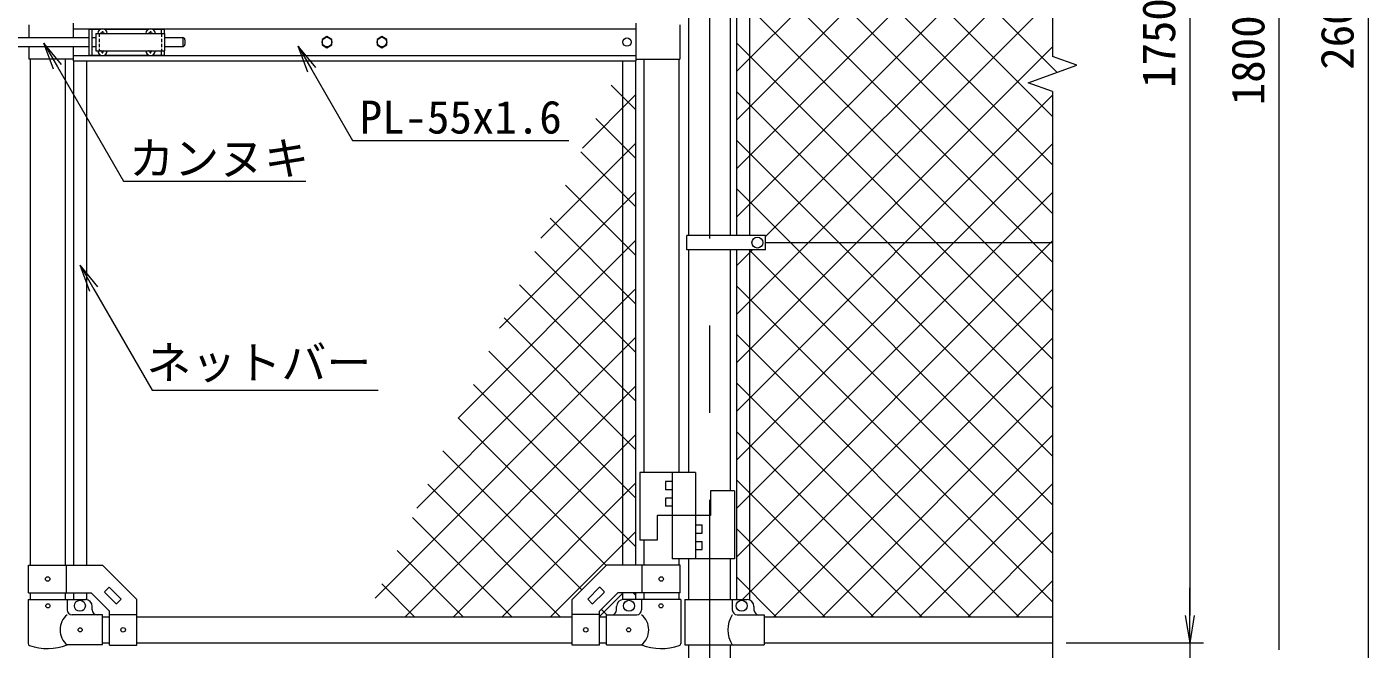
# Model space of a CAD drawing. Units: millimetres, scale not verified. Extents: x -4200 to 4200, y -2970 to 2970.
# Drawn here: x -2539 to -584, y -648 to 259 of the extents above; entities that cross this region are included whole.
import ezdxf
from ezdxf.enums import TextEntityAlignment as Align

# ---------------------------------------------------------------- set-up
doc = ezdxf.new("R2010")
doc.units = ezdxf.units.MM
doc.header["$LTSCALE"] = 20
doc.linetypes.add('USER1', pattern=[50.8, 31.75, -6.35, 6.35, -6.35])
doc.linetypes.add('USER2', pattern=[0.375, 0.25, -0.125])
for name, color, linetype, lineweight in [('0-0_D-STR-TXT', 7, 'Continuous', 9), ('0-4_D-BMK', 2, 'USER1', 13), ('0-5_D-STR1', 1, 'Continuous', 18), ('0-8_D-STR3', 3, 'Continuous', 13), ('0-9_D-STR-DIM', 7, 'Continuous', 9), ('0-A_0', 7, 'Continuous', 9), ('0-B_D-STR2', 7, 'Continuous', 9)]:
    doc.layers.add(name, color=color, linetype=linetype, lineweight=lineweight)
doc.styles.add('ＭＳ ゴシック', font='')
doc.styles.get('ＭＳ ゴシック').set_extended_font_data('MS Gothic')

# ---------------------------------------------------------------- blocks, each defined once
blk = doc.blocks.new('_Open')
at = {"layer": '0-A_0'}
blk.add_line((-20, 3.33), (0, 0), dxfattribs=at)
blk.add_lwpolyline([(-20, -3.33), (0, 0), (-20, 0)], dxfattribs=at)
blk = doc.blocks.new('MLeader2')
at = {"layer": '0-0_D-STR-TXT'}
blk.add_line((-2500.06, 196.9), (-2514.28, 234.88), dxfattribs=at)
for points in [[(-2488.51, 203.57), (-2514.28, 234.88), (-2494.28, 200.24)], [(-2494.28, 200.24), (-2398.25, 33.9), (-2139.46, 33.9), (-2132.26, 33.9)]]:
    blk.add_lwpolyline(points, dxfattribs=at)
blk = doc.blocks.new('MLeader3')
at = {"layer": '0-0_D-STR-TXT'}
blk.add_line((-2129.32, 192.73), (-2143.55, 230.7), dxfattribs=at)
for points in [[(-2117.77, 199.4), (-2143.55, 230.7), (-2123.55, 196.06)], [(-2123.55, 196.06), (-2064.16, 93.2), (-1756.23, 93.2), (-1749.03, 93.2)]]:
    blk.add_lwpolyline(points, dxfattribs=at)
blk = doc.blocks.new('MLeader4')
at = {"layer": '0-0_D-STR-TXT'}
blk.add_line((-2446.99, -126.7), (-2461.22, -88.73), dxfattribs=at)
for points in [[(-2435.45, -120.04), (-2461.22, -88.73), (-2441.22, -123.37)], [(-2441.22, -123.37), (-2356.27, -270.5), (-2034.16, -270.5), (-2026.96, -270.5)]]:
    blk.add_lwpolyline(points, dxfattribs=at)

msp = doc.modelspace()

# ---------------------------------------------------------------- linework, layer by layer
at = {"layer": '0-4_D-BMK'}
msp.add_line((-1544.32, 1601.52), (-1544.32, -1068.63), dxfattribs=at)
at = {"layer": '0-5_D-STR1'}
for p, q in [((-1574.57, 517.87), (-1574.57, -45.13)), ((-1514.07, 517.87), (-1514.07, -45.13)), ((-2534.07, 211.37), (-2534.07, -525.63)), ((-2483.27, 211.37), (-2483.27, -525.63)), ((-1639.87, 211.37), (-1639.87, -390.23)), ((-1589.07, 211.37), (-1589.07, -390.23)), ((-1574.57, -66.13), (-1574.57, -390.23)), ((-1514.07, -66.13), (-1514.07, -417.23)), ((-1639.87, -489.23), (-1639.87, -525.63)), ((-1589.07, -516.23), (-1589.07, -525.63)), ((-1574.57, -516.23), (-1574.57, -575.63)), ((-1514.07, -516.23), (-1514.07, -575.63)), ((-2534.07, -565.63), (-2534.07, -575.63)), ((-2483.27, -565.63), (-2483.27, -575.63)), ((-1639.87, -565.63), (-1639.87, -575.63)), ((-1589.07, -565.63), (-1589.07, -575.63)), ((-2428.67, -600.63), (-2418.67, -600.63)), ((-2378.67, -600.63), (-1744.47, -600.63)), ((-1704.47, -600.63), (-1694.47, -600.63)), ((-1464.32, -600.63), (-1044.32, -600.63)), ((-2428.67, -638.63), (-2418.67, -638.63)), ((-2378.67, -638.63), (-1744.47, -638.63)), ((-1704.47, -638.63), (-1694.47, -638.63)), ((-1574.57, -641.63), (-1574.57, -1038.63)), ((-1514.07, -641.63), (-1514.07, -1038.63)), ((-1464.32, -638.63), (-1044.32, -638.63))]:
    msp.add_line(p, q, dxfattribs=at)
at = {"layer": '0-8_D-STR3'}
for p, q in [((-1504.82, 517.87), (-1504.82, -45.13)), ((-1485.82, 517.87), (-1485.82, -45.13)), ((-2536.17, 261.37), (-2536.17, 242.87)), ((-2471.57, 263.87), (-2471.57, 242.87)), ((-2471.57, 255.87), (-1651.57, 255.87)), ((-2448.67, 255.37), (-2448.67, 217.37)), ((-2448.67, 255.37), (-2431.27, 255.37)), ((-2444.17, 255.37), (-2444.17, 217.37)), ((-2426.07, 255.37), (-2361.27, 255.37)), ((-2356.07, 255.37), (-2338.67, 255.37)), ((-2343.17, 255.37), (-2343.17, 248.87)), ((-2338.67, 255.37), (-2338.67, 248.87)), ((-1651.57, 263.87), (-1651.57, 208.87)), ((-1587.47, 261.37), (-1587.47, 211.37)), ((-2577.02, 242.87), (-2448.67, 242.87)), ((-2444.17, 242.87), (-2438.17, 242.87)), ((-2438.17, 248.87), (-2438.17, 223.87)), ((-2438.17, 248.87), (-2338.17, 248.87)), ((-2430.53, 249.29), (-2431.82, 249.26)), ((-2431.82, 249.26), (-2431.82, 248.87)), ((-2429.07, 252.02), (-2429.09, 250.72)), ((-2429.07, 252.02), (-2428.28, 252.02)), ((-2428.28, 252.02), (-2428.25, 250.72)), ((-2360.53, 249.29), (-2361.82, 249.26)), ((-2361.82, 249.26), (-2361.82, 248.87)), ((-2359.07, 252.02), (-2359.09, 250.72)), ((-2359.07, 252.02), (-2358.28, 252.02)), ((-2358.28, 252.02), (-2358.25, 250.72)), ((-2356.82, 249.29), (-2355.52, 249.26)), ((-2355.52, 249.26), (-2355.52, 248.87)), ((-2338.17, 248.87), (-2338.17, 223.87)), ((-2338.17, 242.87), (-2311.67, 242.87)), ((-2311.67, 242.87), (-2311.67, 229.87)), ((-2308.67, 239.87), (-2308.67, 232.87)), ((-2577.02, 229.87), (-2448.67, 229.87)), ((-2536.17, 229.87), (-2536.17, 211.37)), ((-2471.57, 229.87), (-2471.57, 208.87)), ((-2471.57, 216.87), (-1651.57, 216.87)), ((-2448.67, 217.37), (-2431.27, 217.37)), ((-2444.17, 229.87), (-2438.17, 229.87)), ((-2438.17, 223.87), (-2338.17, 223.87)), ((-2431.82, 223.47), (-2431.82, 223.87)), ((-2430.53, 223.45), (-2431.82, 223.47)), ((-2429.07, 220.72), (-2429.09, 222.01)), ((-2429.07, 220.72), (-2428.28, 220.72)), ((-2428.28, 220.72), (-2428.25, 222.01)), ((-2426.82, 223.45), (-2425.52, 223.47)), ((-2426.07, 217.37), (-2361.27, 217.37)), ((-2425.52, 223.47), (-2425.52, 223.87)), ((-2361.82, 223.47), (-2361.82, 223.87)), ((-2360.53, 223.45), (-2361.82, 223.47)), ((-2359.07, 220.72), (-2359.09, 222.01)), ((-2359.07, 220.72), (-2358.28, 220.72)), ((-2358.28, 220.72), (-2358.25, 222.01)), ((-2356.82, 223.45), (-2355.52, 223.47)), ((-2356.07, 217.37), (-2338.67, 217.37)), ((-2355.52, 223.47), (-2355.52, 223.87)), ((-2343.17, 223.87), (-2343.17, 217.37)), ((-2338.67, 223.87), (-2338.67, 217.37)), ((-2338.17, 229.87), (-2311.67, 229.87)), ((-2471.57, 211.37), (-2536.17, 211.37)), ((-2471.57, 208.87), (-1651.57, 208.87)), ((-2471.17, 208.87), (-2471.17, -525.63)), ((-2452.17, 208.87), (-2452.17, -525.63)), ((-1670.97, 208.87), (-1670.97, -525.63)), ((-1651.97, 208.87), (-1651.97, -525.63)), ((-1651.57, 211.37), (-1587.47, 211.37)), ((-1577.12, -66.13), (-1577.12, -45.13)), ((-1462.33, -45.13), (-1577.12, -45.13)), ((-1462.33, -66.13), (-1462.33, -45.13)), ((-1462.33, -55.63), (-1044.32, -55.63)), ((-1462.33, -66.13), (-1577.12, -66.13)), ((-1504.82, -66.13), (-1504.82, -575.63)), ((-1485.82, -66.13), (-1485.82, -576.27)), ((-1564.57, -390.23), (-1645.57, -390.23)), ((-1645.57, -390.23), (-1645.57, -489.23)), ((-1598.57, -390.23), (-1598.57, -516.23)), ((-1564.57, -390.23), (-1564.57, -516.23)), ((-1608.07, -403.73), (-1608.07, -415.73)), ((-1598.57, -403.73), (-1608.07, -403.73)), ((-1598.57, -415.73), (-1608.07, -415.73)), ((-1608.07, -427.73), (-1608.07, -439.73)), ((-1598.57, -427.73), (-1608.07, -427.73)), ((-1507.57, -417.23), (-1542.57, -417.23)), ((-1542.57, -417.23), (-1542.57, -453.23)), ((-1507.57, -417.23), (-1507.57, -516.23)), ((-1598.57, -439.73), (-1608.07, -439.73)), ((-1542.57, -453.23), (-1620.57, -453.23)), ((-1620.57, -453.23), (-1620.57, -489.23)), ((-1564.57, -466.73), (-1555.07, -466.73)), ((-1555.07, -478.73), (-1555.07, -466.73)), ((-1564.57, -478.73), (-1555.07, -478.73)), ((-1620.57, -489.23), (-1645.57, -489.23)), ((-1564.57, -490.73), (-1555.07, -490.73)), ((-1564.57, -502.73), (-1555.07, -502.73)), ((-1555.07, -502.73), (-1555.07, -490.73)), ((-2536.37, -565.63), (-2536.37, -525.63)), ((-2480.97, -565.63), (-2480.97, -525.63)), ((-1642.17, -565.63), (-1642.17, -525.63)), ((-1507.57, -516.23), (-1598.57, -516.23)), ((-1586.77, -565.63), (-1586.77, -525.63)), ((-2536.37, -565.63), (-2445.24, -565.63)), ((-2471.17, -565.63), (-2471.17, -575.63)), ((-2452.17, -565.63), (-2452.17, -575.75)), ((-2445.24, -565.63), (-2418.67, -592.2)), ((-2425.34, -563.62), (-2419.68, -557.97)), ((-2425.34, -565.04), (-2409.08, -581.3)), ((-2418.27, -557.97), (-2402, -574.23)), ((-1704.88, -557.97), (-1721.14, -574.23)), ((-1697.8, -565.04), (-1714.07, -581.3)), ((-1677.9, -565.63), (-1704.47, -592.2)), ((-1697.8, -563.62), (-1703.46, -557.97)), ((-1586.77, -565.63), (-1677.9, -565.63)), ((-1670.97, -565.63), (-1670.97, -575.75)), ((-1651.97, -565.63), (-1651.97, -575.63)), ((-2537.22, -575.63), (-2480.12, -575.63)), ((-2537.22, -575.63), (-2537.22, -639.33)), ((-2480.12, -575.63), (-2480.12, -590.63)), ((-2480.12, -575.63), (-2453.67, -575.63)), ((-2443.67, -590.63), (-2443.67, -585.63)), ((-2407.66, -581.3), (-2402, -575.64)), ((-2378.67, -641.88), (-2378.67, -575.63)), ((-1744.47, -641.88), (-1744.47, -575.63)), ((-1715.48, -581.3), (-1721.14, -575.64)), ((-1679.47, -590.63), (-1679.47, -585.63)), ((-1643.02, -575.63), (-1669.47, -575.63)), ((-1585.92, -575.63), (-1643.02, -575.63)), ((-1643.02, -575.63), (-1643.02, -590.63)), ((-1585.92, -575.63), (-1585.92, -639.33)), ((-1580.02, -575.63), (-1489.32, -575.63)), ((-1580.02, -575.63), (-1580.02, -641.63)), ((-1510.92, -575.63), (-1510.92, -590.63)), ((-1479.32, -585.63), (-1479.32, -590.63)), ((-2428.67, -597.63), (-2473.12, -597.63)), ((-2428.67, -641.63), (-2428.67, -597.63)), ((-2418.67, -641.88), (-2418.67, -592.2)), ((-2418.67, -597.38), (-2378.67, -597.38)), ((-1704.47, -597.38), (-1744.47, -597.38)), ((-1704.47, -641.88), (-1704.47, -592.2)), ((-1694.47, -597.63), (-1650.02, -597.63)), ((-1694.47, -641.63), (-1694.47, -597.63)), ((-1503.92, -597.63), (-1464.32, -597.63)), ((-1464.32, -597.63), (-1464.32, -641.63)), ((-2428.67, -641.63), (-2480.12, -641.63)), ((-2418.67, -641.88), (-2378.67, -641.88)), ((-1704.47, -641.88), (-1744.47, -641.88)), ((-1694.47, -641.63), (-1643.02, -641.63)), ((-1580.02, -641.63), (-1464.32, -641.63))]:
    msp.add_line(p, q, dxfattribs=at)
at = {"layer": '0-8_D-STR3', "linetype": 'USER2'}
for p, q in [((-2433.67, 248.87), (-2433.67, 223.87)), ((-2342.67, 248.87), (-2342.67, 223.87))]:
    msp.add_line(p, q, dxfattribs=at)
at = {"layer": '0-8_D-STR3'}
for points in [[(-2426.82, 249.29), (-2425.52, 249.26), (-2425.52, 248.87)], [(-2536.37, -525.63), (-2428.67, -525.63), (-2378.67, -575.63)], [(-1586.77, -525.63), (-1694.47, -525.63), (-1744.47, -575.63)]]:
    msp.add_lwpolyline(points, dxfattribs=at)
for points in [[(-2101.57, 244.47), (-2108.59, 240.42), (-2108.59, 232.32), (-2101.57, 228.27), (-2094.56, 232.32), (-2094.56, 240.42)], [(-2021.57, 244.47), (-2028.59, 240.42), (-2028.59, 232.32), (-2021.57, 228.27), (-2014.56, 232.32), (-2014.56, 240.42)]]:
    msp.add_lwpolyline(points, close=True, dxfattribs=at)
for centre, radius in [((-2101.57, 236.37), 7.03), ((-2021.57, 236.37), 7.03), ((-1664.47, 236.37), 6), ((-1474.33, -55.63), 8), ((-2508.67, -545.63), 3.25), ((-1614.47, -545.63), 3.25), ((-2508.27, -584.63), 3), ((-2461.67, -584.63), 8), ((-1661.47, -584.63), 8), ((-1614.87, -584.63), 3), ((-1497.32, -584.63), 8), ((-2461.27, -619.63), 3), ((-2398.67, -619.63), 3.25), ((-1724.47, -619.63), 3.25), ((-1661.87, -619.63), 3)]:
    msp.add_circle(centre, radius, dxfattribs=at)
for centre, radius, start, end in [((-2428.67, 248.87), 7, 0, 180), ((-2358.67, 248.87), 7, 0, 180), ((-2430.58, 250.77), 1.49, 270, 0), ((-2426.77, 250.77), 1.49, 180, 270), ((-2360.58, 250.77), 1.49, 270, 0), ((-2356.77, 250.77), 1.49, 180, 270), ((-2311.67, 239.87), 3, 0, 90), ((-2428.67, 223.87), 7, 180, 0), ((-2430.58, 221.96), 1.49, 0, 90), ((-2426.77, 221.96), 1.49, 90, 180), ((-2358.67, 223.87), 7, 180, 0), ((-2360.58, 221.96), 1.49, 0, 90), ((-2356.77, 221.96), 1.49, 90, 180), ((-2311.67, 232.87), 3, 270, 0), ((-2424.63, -564.33), 1, 135, 225), ((-2418.98, -558.67), 1, 45, 135), ((-1704.17, -558.67), 1, 45, 135), ((-1698.51, -564.33), 1, 315, 45), ((-2453.67, -585.63), 10, 0, 90), ((-2408.37, -580.59), 1, 225, 315), ((-2402.71, -574.94), 1, 315, 45), ((-1720.43, -574.94), 1, 135, 225), ((-1714.78, -580.59), 1, 225, 315), ((-1669.47, -585.63), 10, 90, 180), ((-1489.32, -585.63), 10, 0, 90), ((-2461.93, -619.63), 28.55, 129.59418, 230.40582), ((-2473.12, -590.63), 7, 180, 270), ((-2436.67, -590.63), 7, 180, 270), ((-1686.47, -590.63), 7, 270, 0), ((-1650.02, -590.63), 7, 270, 0), ((-1661.22, -619.63), 28.55, 309.59418, 50.40582), ((-1476.71, -619.63), 40.68, 147.25964, 212.74036), ((-1503.92, -590.63), 7, 180, 270), ((-1472.32, -590.63), 7, 180, 270), ((-2533.92, -639.33), 3.3, 180, 250.77949), ((-2508.67, -566.9), 80, 250.77949, 290.9084), ((-1614.47, -566.9), 80, 249.0916, 289.22051), ((-1589.22, -639.33), 3.3, 289.22051, 0)]:
    msp.add_arc(centre, radius, start, end, dxfattribs=at)
at = {"layer": '0-9_D-STR-DIM'}
for p, q in [((-1044.32, 1601.52), (-1044.32, 215.59)), ((-584.32, 1521.37), (-584.32, -998.63)), ((-844.32, 1071.37), (-844.32, -598.63)), ((-714.32, 1071.37), (-714.32, -648.63)), ((-1009.08, 202.77), (-1044.32, 215.59)), ((-1079.56, 177.12), (-1009.08, 202.77)), ((-1044.32, 164.29), (-1079.56, 177.12)), ((-1044.32, 164.29), (-1044.32, -795.94)), ((-844.32, -598.63), (-844.32, -558.63)), ((-1024.32, -638.63), (-824.32, -638.63)), ((-1004.32, -638.63), (-824.32, -638.63)), ((-844.32, -638.63), (-844.32, -688.63))]:
    msp.add_line(p, q, dxfattribs=at)
at = {"layer": '0-B_D-STR2'}
for p, q in [((-1037.73, 192.34), (-1504.82, 659.44)), ((-1504.82, 193.37), (-1044.32, 653.87)), ((-1044.32, 128.23), (-1504.82, 588.73)), ((-1504.82, 122.66), (-1044.32, 583.16)), ((-1044.32, 57.52), (-1504.82, 518.02)), ((-1504.82, 51.95), (-1044.32, 512.45)), ((-1044.32, -13.19), (-1504.82, 447.31)), ((-1504.82, -18.76), (-1044.32, 441.74)), ((-1044.32, -83.9), (-1504.29, 376.07)), ((-1462.33, -46.98), (-1044.32, 371.03)), ((-1044.32, -154.61), (-1504.82, 305.89)), ((-1504.82, -160.18), (-1044.32, 300.32)), ((-1044.32, -225.32), (-1504.82, 235.18)), ((-1504.82, -230.89), (-1044.32, 229.61)), ((-1651.97, 159.49), (-1729.36, 82.1)), ((-1687.27, 173.49), (-1651.97, 138.19)), ((-1044.32, -296.04), (-1504.82, 164.46)), ((-1504.82, -301.6), (-1044.32, 158.9)), ((-1709.57, 125.08), (-1651.97, 67.48)), ((-1651.97, 88.78), (-1789.74, -48.99)), ((-1044.32, -366.75), (-1504.82, 93.75)), ((-1504.82, -372.31), (-1044.32, 88.19)), ((-1731.86, 76.66), (-1651.97, -3.23)), ((-1754.16, 28.25), (-1651.97, -73.94)), ((-1044.32, -437.46), (-1504.82, 23.04)), ((-1651.97, 18.07), (-1850.12, -180.08)), ((-1504.82, -443.02), (-1044.32, 17.48)), ((-1776.46, -20.16), (-1651.97, -144.65)), ((-1651.97, -52.64), (-1910.5, -311.17)), ((-1504.82, -513.73), (-1044.32, -53.23)), ((-1798.76, -68.57), (-1651.97, -215.36)), ((-1504.82, -89.47), (-1481.48, -66.13)), ((-1044.32, -508.17), (-1486.36, -66.13)), ((-1821.06, -116.98), (-1651.97, -286.07)), ((-1652.75, -124.13), (-1970.88, -442.26)), ((-1044.32, -578.88), (-1504.82, -118.38)), ((-1497.01, -576.64), (-1044.32, -123.95)), ((-1843.36, -165.4), (-1651.97, -356.78)), ((-1651.97, -194.06), (-2031.25, -573.35)), ((-1093.28, -600.63), (-1504.82, -189.09)), ((-1450.3, -600.63), (-1044.32, -194.66)), ((-1865.65, -213.81), (-1651.97, -427.49)), ((-1651.97, -264.77), (-1987.83, -600.63)), ((-1887.95, -262.22), (-1651.97, -498.2)), ((-1163.99, -600.63), (-1504.82, -259.8)), ((-1379.59, -600.63), (-1044.32, -265.37)), ((-1910.25, -310.63), (-1694.86, -526.02)), ((-1234.7, -600.63), (-1504.82, -330.51)), ((-1651.97, -335.49), (-1917.12, -600.63)), ((-1308.88, -600.63), (-1044.32, -336.08)), ((-1932.55, -359.05), (-1730.22, -561.38)), ((-1954.85, -407.46), (-1761.67, -600.63)), ((-1651.97, -406.2), (-1846.41, -600.63)), ((-1305.41, -600.63), (-1504.82, -401.22)), ((-1238.17, -600.63), (-1044.32, -406.79)), ((-1977.15, -455.87), (-1832.38, -600.63)), ((-1651.97, -476.91), (-1775.7, -600.63)), ((-1376.12, -600.63), (-1504.82, -471.93)), ((-1167.46, -600.63), (-1044.32, -477.5)), ((-1999.44, -504.28), (-1903.09, -600.63)), ((-1446.83, -600.63), (-1504.82, -542.64)), ((-2021.74, -552.7), (-1973.8, -600.63)), ((-1669.99, -565.63), (-1704.99, -600.63)), ((-1655.25, -565.63), (-1651.97, -568.91)), ((-1096.74, -600.63), (-1044.32, -548.21)), ((-1701.93, -589.66), (-1693.96, -597.63))]:
    msp.add_line(p, q, dxfattribs=at)

# ---------------------------------------------------------------- block references
at = {"layer": '0-0_D-STR-TXT'}
for name in ['MLeader2', 'MLeader3', 'MLeader4']:
    msp.add_blockref(name, (0, 0), dxfattribs=at)
at = {"layer": '0-9_D-STR-DIM', "xscale": 2, "yscale": 2, "rotation": 270}
msp.add_blockref('_Open', (-844.32, -638.63), dxfattribs=at)
msp.add_blockref('_Open', (-844.32, -638.63), dxfattribs=at)

# ---------------------------------------------------------------- texts
at = {"layer": '0-0_D-STR-TXT', "style": 'ＭＳ ゴシック'}
for s, p in [('PL-55x1.6', (-2053.91, 88.73)), ('カンヌキ', (-2389.94, 28.64)), ('ネットバー', (-2364.8, -268.89))]:
    msp.add_text(s, height=48.09, dxfattribs=at).set_placement(p, align=Align.BOTTOM_LEFT)
at = {"layer": '0-9_D-STR-DIM', "style": 'ＭＳ ゴシック'}
for s, p in [('2600', (-591.07, 196.12)), ('1750', (-851.07, 169.47)), ('1800', (-721.07, 144.47))]:
    msp.add_text(s, height=48.09, rotation=90, dxfattribs=at).set_placement(p, align=Align.BOTTOM_LEFT)

doc.saveas('drawing.dxf')
